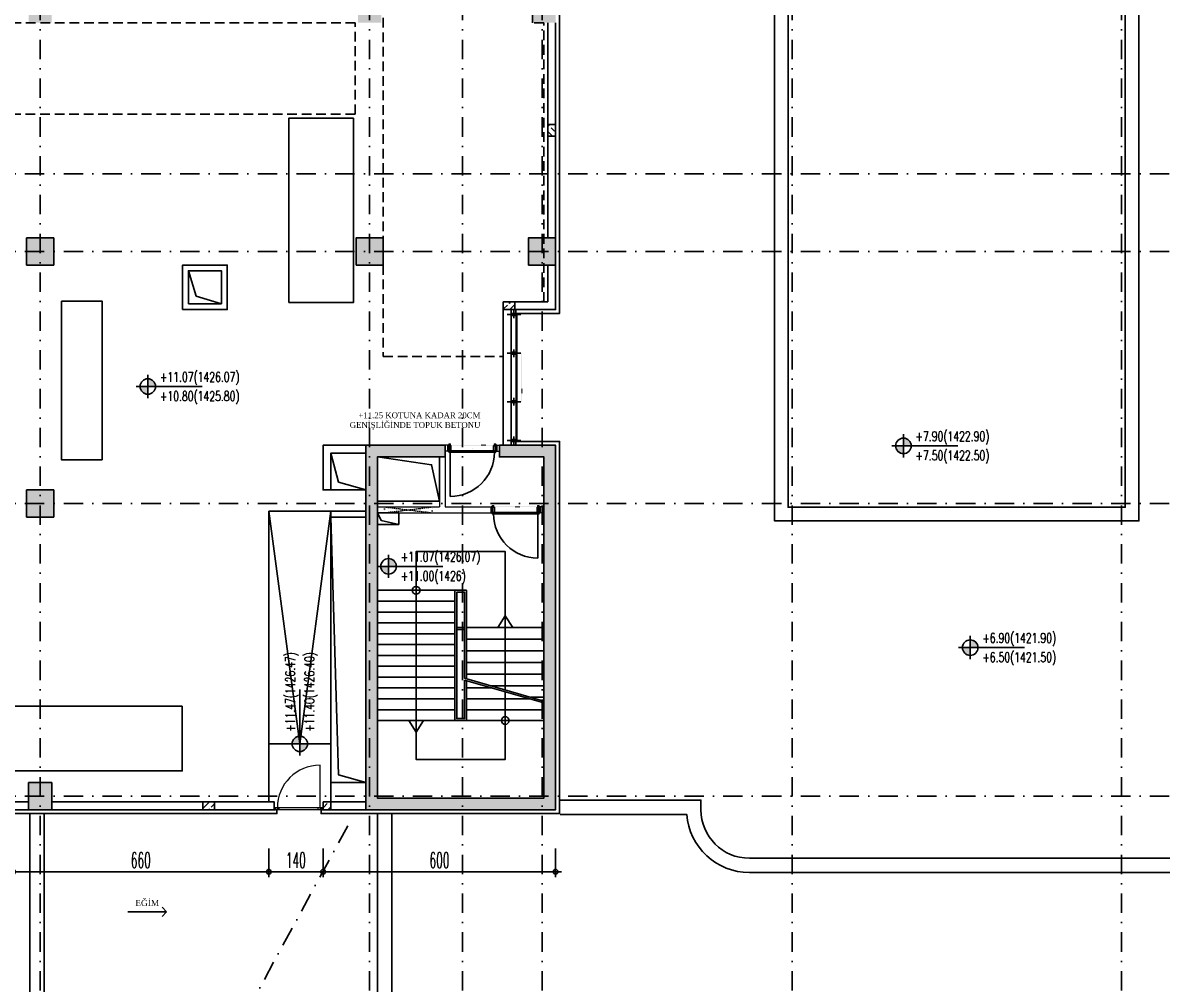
# Model space of a CAD drawing. Header units: millimetres. Extents: x -2755 to 27598, y -1135 to 13405.
# Drawn here: x 12830 to 15770, y 7085 to 9565 of the extents above; entities that cross this region are included whole.
import ezdxf
from ezdxf.enums import TextEntityAlignment as Align

# ---------------------------------------------------------------- set-up
doc = ezdxf.new("R2010")
doc.units = ezdxf.units.MM
doc.header["$LTSCALE"] = 100
for name, pattern in [('DASHDOT', [1, 0.5, -0.25, 0, -0.25]), ('DASHDOT2', [0.5, 0.25, -0.125, 0, -0.125]), ('DOT', [0.25, 0, -0.25]), ('HIDDEN', [0.375, 0.25, -0.125])]:
    doc.linetypes.add(name, pattern=pattern)
doc.layers.add('AKS', color=7, linetype='DASHDOT2', transparency=0.8)
for name, color, linetype in [('DUVAR', 7, 'Continuous'), ('ELEKTRIK', 7, 'Continuous'), ('GIYDIRME', 5, 'Continuous'), ('GOR', 7, 'Continuous'), ('KA-PEN', 5, 'Continuous'), ('KA-PEN-5', 5, 'Continuous'), ('KA-PEN-5 @ 1', 5, 'Continuous'), ('KOLON', 7, 'Continuous'), ('KOR KASA', 1, 'Continuous'), ('KOT', 7, 'Continuous'), ('MEKANIK', 7, 'Continuous'), ('MERD', 7, 'Continuous'), ('OK', 7, 'Continuous'), ('OLCU DIS', 7, 'Continuous'), ('Rec-mantolamakulerengi', 230, 'Continuous'), ('TARAMA', 7, 'Continuous'), ('YAZI-ATT-T', 7, 'Continuous')]:
    doc.layers.add(name, color=color, linetype=linetype)
doc.layers.add('Y-DUVAR BIMS', color=14, linetype='Continuous', lineweight=25)
doc.layers.add('Y-DUVAR GAZBETON', color=161, linetype='Continuous', lineweight=20)
doc.styles.add('OLC-50', font='romans.shx', dxfattribs={"width": 0.5, "height": 0.15})
doc.styles.add('olcu', font='romans.shx', dxfattribs={"width": 0.5})
doc.styles.add('YAZI', font='times.ttf')
doc.dimstyles.new('1-200', dxfattribs={"dimtxt": 40, "dimasz": 2, "dimexe": 0, "dimexo": 0, "dimgap": 10, "dimtad": 1, "dimdec": 4, "dimrnd": 0.1, "dimzin": 9, "dimdsep": 46, "dimtxsty": 'olcu', "dimblk1": 'SOL', "dimblk2": 'SAG', "dimsah": 1, "dimcen": 0, "dimse1": 1, "dimse2": 1, "dimclre": 13, "dimadec": 0, "dimazin": 0, "dimtfac": 1, "dimtdec": 4, "dimtix": 1, "dimtmove": 2, "dimatfit": 2, "dimldrblk": 'SOL', "dimfxl": 0, "dimtolj": 1, "dimarcsym": 0})

# ---------------------------------------------------------------- blocks, each defined once
blk = doc.blocks.new('KOT-PL(TEMIZ&KABA)')
at = {"layer": 'KOT', "linetype": 'Continuous', "lineweight": -3}
h = blk.add_hatch(color=7, dxfattribs=at)
h.paths.add_polyline_path([(0, 0), (0.2, 0, 0.414214), (0, 0.2)])
h.paths.add_polyline_path([(0, 0), (-0.2, 0, 0.414214), (0, -0.2)])
at = {"layer": 'KOT', "color": 7, "lineweight": -3}
for p, q in [((0, -0.3), (0, 0.3)), ((-0.3, 0), (1.4, 0))]:
    blk.add_line(p, q, dxfattribs=at)
at = {"layer": 'KOT', "color": 7, "linetype": 'Continuous', "lineweight": -3}
blk.add_circle((0, 0), 0.2, dxfattribs=at)
at = {"layer": 'KOT', "color": 7, "linetype": 'Continuous', "lineweight": -3, "style": 'olcu', "width": 0.7}
for tag, p in [('KOTTEMIZ', (0.31, 0.122)), ('KOTKABA', (0.31, -0.373))]:
    blk.add_attdef(tag, p, '', height=0.25, dxfattribs=at)
blk = doc.blocks.new('*U2990')
at = {"color": 0, "linetype": 'DOT', "ltscale": 0.1}
blk.add_line((-120, 15), (0, 15), dxfattribs=at)
at = {"color": 0, "lineweight": -2}
for p, q in [((-107, -3), (-107, 1)), ((-60, 7.5), (-60, 7.5)), ((-13.1, -3), (-13.1, 1)), ((-117, -3), (-117, -117))]:
    blk.add_line(p, q, dxfattribs=at)
for points in [[(-120, 0), (-120, -3), (-117, -3), (-117, 1), (-115, 1), (-115, 14), (-117, 14), (-117, 18), (-120, 18), (-120, 15)], [(0, 0), (0, -3), (-3, -3), (-3, 1), (-5, 1), (-5, 14), (-3, 14), (-3, 18), (0, 18), (0, 15)]]:
    blk.add_lwpolyline(points, dxfattribs=at)
blk.add_lwpolyline([(-117, -3), (-117, 1), (-3, 1), (-3, -3)], close=True, dxfattribs=at)
blk.add_arc((-117, -3), 114, 270, 0, dxfattribs=at)
at = {"style": 'OLC-50', "width": 0.5, "flags": 1}
for tag, p in [('K-NO', (-182.8, -83.8)), ('K-KANRENK', (-2.3, -88.8)), ('K-BLOK', (-183.4, -120.6)), ('K-KASRENK', (-1.2, -126.7)), ('K-KAT', (-184.3, -156)), ('K-TAMACILMA', (-2.8, -165.7)), ('K-MAHALKOD', (-183.3, -194)), ('K-FOTOSEL', (-1.8, -201.7)), ('K-MAHALAD', (-184.8, -233)), ('K-HERMETIK', (0.1, -236.3)), ('K-ACILISYON', (-183.8, -268.9)), ('K-HIDROLIK', (-2.2, -270.2)), ('K-YANGIN', (-181.9, -303.5)), ('K-KART', (-0.4, -303.8)), ('K-KANATTIP', (-184.2, -337.4)), ('K-BAND', (-1.8, -345.7)), ('K-KANATMALZ', (-182.4, -371.1)), ('K-MENFEZ', (0.1, -380.3)), ('K-KASAMALZ', (-181.4, -410.1)), ('K-PBAR', (-2.2, -414.1)), ('K-KASATIP', (-182, -446.8)), ('K-ELEKTRIKLI', (-0.4, -447.8)), ('K-DUVAR', (-182, -485.2)), ('K-TIP', (-0.4, -486.4)), ('K-REZ1', (-0.4, -524.3)), ('K-REZ2', (-0.4, -560.8)), ('K-REZ3', (-0.4, -600.7))]:
    blk.add_attdef(tag, p, '', height=30, dxfattribs=at)
blk = doc.blocks.new('*U3000')
at = {"color": 0, "linetype": 'DOT', "ltscale": 0.1}
blk.add_line((-120, 15), (0, 15), dxfattribs=at)
at = {"color": 0, "lineweight": -2}
for p, q in [((-107, -3), (-107, 1)), ((-60, 7.5), (-60, 7.5)), ((-13.1, -3), (-13.1, 1)), ((-3, -3), (-3, -117))]:
    blk.add_line(p, q, dxfattribs=at)
for points in [[(-120, 0), (-120, -3), (-117, -3), (-117, 1), (-115, 1), (-115, 14), (-117, 14), (-117, 18), (-120, 18), (-120, 15)], [(0, 0), (0, -3), (-3, -3), (-3, 1), (-5, 1), (-5, 14), (-3, 14), (-3, 18), (0, 18), (0, 15)]]:
    blk.add_lwpolyline(points, dxfattribs=at)
blk.add_lwpolyline([(-117, -3), (-117, 1), (-3, 1), (-3, -3)], close=True, dxfattribs=at)
blk.add_arc((-3, -3), 114, 180, 270, dxfattribs=at)
at = {"style": 'OLC-50', "width": 0.5, "flags": 1}
for tag, p in [('K-NO', (-182.8, -83.8)), ('K-KANRENK', (-2.3, -88.8)), ('K-BLOK', (-183.4, -120.6)), ('K-KASRENK', (-1.2, -126.7)), ('K-KAT', (-184.3, -156)), ('K-TAMACILMA', (-2.8, -165.7)), ('K-MAHALKOD', (-183.3, -194)), ('K-FOTOSEL', (-1.8, -201.7)), ('K-MAHALAD', (-184.8, -233)), ('K-HERMETIK', (0.1, -236.3)), ('K-ACILISYON', (-183.8, -268.9)), ('K-HIDROLIK', (-2.2, -270.2)), ('K-YANGIN', (-181.9, -303.5)), ('K-KART', (-0.4, -303.8)), ('K-KANATTIP', (-184.2, -337.4)), ('K-BAND', (-1.8, -345.7)), ('K-KANATMALZ', (-182.4, -371.1)), ('K-MENFEZ', (0.1, -380.3)), ('K-KASAMALZ', (-181.4, -410.1)), ('K-PBAR', (-2.2, -414.1)), ('K-KASATIP', (-182, -446.8)), ('K-ELEKTRIKLI', (-0.4, -447.8)), ('K-DUVAR', (-182, -485.2)), ('K-TIP', (-0.4, -486.4)), ('K-REZ1', (-0.4, -524.3)), ('K-REZ2', (-0.4, -560.8)), ('K-REZ3', (-0.4, -600.7))]:
    blk.add_attdef(tag, p, '', height=30, dxfattribs=at)
blk = doc.blocks.new('*U74')
at = {"layer": 'KOR KASA'}
for p, q in [((0, 126), (15, 126)), ((15, 126), (15, 123)), ((0, 3), (0, 0)), ((0, 3), (15, 3)), ((15, 3), (15, 0))]:
    blk.add_line(p, q, dxfattribs=at)
for points in [[(15, 126), (0, 123)], [(0, 126), (15, 123)], [(0, 126), (0, 123)], [(0, 123), (15, 123)], [(15, 3), (0, 0)], [(0, 3), (15, 0)], [(0, 0), (15, 0)]]:
    blk.add_lwpolyline(points, dxfattribs=at)
blk = doc.blocks.new('TASIYICI SISTEM (2.KAT)')
at = {"layer": 'TARAMA'}
h = blk.add_hatch(dxfattribs=at)
h.set_pattern_fill('ANSI33', color=253, scale=100)
h.set_pattern_definition([(45, (83461.35, -12320), (-17.6776695, 17.6776695), []), (45, (83479.027, -12320), (-17.6776695, 17.6776695), [12.5, -6.25])])
h.paths.add_polyline_path([(1535, -4030), (1605, -4030), (1605, -3960), (1535, -3960)])
h.paths.add_polyline_path([(635, -4030), (705, -4030), (705, -3960), (635, -3960)])
h.paths.add_polyline_path([(1585, -6320), (1655, -6320), (1655, -6250), (1585, -6250)])
h.paths.add_polyline_path([(585, -6320), (655, -6320), (655, -6250), (585, -6250)])
h.paths.add_polyline_path([(1505, -4760), (1885, -4760), (1885, -5835), (1555, -5835), (1555, -5865), (1915, -5865), (1915, -4415), (1505, -4415), (1505, -4445), (1885, -4445), (1885, -4730), (1505, -4730)])
h.paths.add_polyline_path([(355, -4725), (785, -4725), (785, -4415), (325, -4415), (325, -4445), (755, -4445), (755, -4695), (325, -4695), (325, -5865), (685, -5865), (685, -5835), (355, -5835)])
h.paths.add_polyline_path([(685, -5065), (655, -5065), (655, -4995), (685, -4995)], flags=17)
h.paths.add_polyline_path([(685, -5345), (655, -5345), (655, -5275), (685, -5275)], flags=17)
h.paths.add_polyline_path([(685, -5612.5), (655, -5612.5), (655, -5542.5), (685, -5542.5)], flags=17)
h.paths.add_polyline_path([(1555, -5065), (1585, -5065), (1585, -4995), (1555, -4995)], flags=17)
h.paths.add_polyline_path([(1555, -5345), (1585, -5345), (1585, -5275), (1555, -5275)], flags=17)
h.paths.add_polyline_path([(1555, -5612.5), (1585, -5612.5), (1585, -5542.5), (1555, -5542.5)], flags=17)
h.paths.add_polyline_path([(8255, -3380), (8325, -3380), (8325, -3310), (8255, -3310)])
h.paths.add_polyline_path([(4090, -4785), (4160, -4785), (4160, -4715), (4090, -4715)])
h.paths.add_polyline_path([(4415, -2755), (4475, -2755), (4475, -2685), (4415, -2685)])
h.paths.add_polyline_path([(3060, -3035), (3130, -3035), (3130, -2965), (3060, -2965)])
h.paths.add_polyline_path([(2670, -3380), (2740, -3380), (2740, -3310), (2670, -3310)])
h.paths.add_polyline_path([(2995, -4715), (3245, -4715), (3245, -4755), (2995, -4755)])
h.paths.add_polyline_path([(4480, -4030), (4480, -3960), (4410, -3960), (4410, -4030)])
h.paths.add_polyline_path([(4430, -4330), (4430, -4785), (4460, -4785), (4460, -4330)])
h.paths.add_polyline_path([(4480, -3310), (4480, -3380), (4410, -3380), (4410, -3310)])
h.paths.add_polyline_path([(8265, -2755), (8325, -2755), (8325, -2685), (8265, -2685)])
h.paths.add_polyline_path([(6965, -4785), (7025, -4785), (7025, -4715), (6965, -4715)])
h.paths.add_polyline_path([(6115, -4785), (6175, -4785), (6175, -4715), (6115, -4715)])
h.paths.add_polyline_path([(5265, -4785), (5325, -4785), (5325, -4715), (5265, -4715)])
h.paths.add_polyline_path([(6960, -4030), (7030, -4030), (7030, -3960), (6960, -3960)])
h.paths.add_polyline_path([(6110, -4030), (6180, -4030), (6180, -3960), (6110, -3960)])
h.paths.add_polyline_path([(5260, -4030), (5330, -4030), (5330, -3960), (5260, -3960)])
h.paths.add_polyline_path([(7810, -3380), (7880, -3380), (7880, -3310), (7810, -3310)])
h.paths.add_polyline_path([(6960, -3380), (7030, -3380), (7030, -3310), (6960, -3310)])
h.paths.add_polyline_path([(6110, -3380), (6180, -3380), (6180, -3310), (6110, -3310)])
h.paths.add_polyline_path([(5260, -3380), (5330, -3380), (5330, -3310), (5260, -3310)])
h.paths.add_polyline_path([(7815, -2755), (7875, -2755), (7875, -2685), (7815, -2685)])
h.paths.add_polyline_path([(6965, -2755), (7025, -2755), (7025, -2685), (6965, -2685)])
h.paths.add_polyline_path([(6115, -2755), (6175, -2755), (6175, -2685), (6115, -2685)])
h.paths.add_polyline_path([(5265, -2755), (5325, -2755), (5325, -2685), (5265, -2685)])
h.paths.add_polyline_path([(3710, -2860), (3750, -2860), (3750, -2685), (3710, -2685)])
h.paths.add_polyline_path([(3060, -3380), (3130, -3380), (3130, -3310), (3060, -3310)])
h.paths.add_polyline_path([(3710, -3380), (3780, -3380), (3780, -3310), (3710, -3310)])
h.paths.add_polyline_path([(2415, -4030), (2485, -4030), (2485, -3960), (2415, -3960)])
h.paths.add_polyline_path([(3060, -4030), (3130, -4030), (3130, -3960), (3060, -3960)])
h.paths.add_polyline_path([(3710, -4030), (3780, -4030), (3780, -3960), (3710, -3960)])
h.paths.add_polyline_path([(3710, -4785), (3780, -4785), (3780, -4715), (3710, -4715)])
h.paths.add_polyline_path([(8040, -3875), (7865, -3875), (7865, -4755), (8295, -4755), (8295, -3875), (8180, -3875), (8180, -3845), (8325, -3845), (8325, -4785), (7835, -4785), (7835, -3845), (8040, -3845)])
at = {"layer": 'AKS', "color": 14, "ltscale": 2}
for p, q in [((6995, 1005), (6995, -13375)), ((7845, 1005), (7845, -13375)), ((8085, 1005), (8085, -13375)), ((8290, 1005), (8290, -13375)), ((8935, 1005), (8935, -13375)), ((9785, 1005), (9785, -13375)), ((16415, -3145), (-7145, -3145)), ((16415, -3345), (-7145, -3345)), ((16415, -3995), (-7145, -3995)), ((16415, -4750), (-7145, -4750))]:
    blk.add_line(p, q, dxfattribs=at)
at = {"layer": 'GOR', "color": 6}
blk.add_line((7835, -4715), (7745, -4715), dxfattribs=at)
for points in [[(7362.5, -3495), (7477.5, -3495), (7477.5, -3380), (7362.5, -3380)], [(7377.5, -3480), (7462.5, -3480), (7462.5, -3395), (7377.5, -3395)], [(7835, -3845), (7725, -3845), (7725, -3960), (7835, -3960)], [(7745, -3960), (7835, -3960), (7835, -3865), (7745, -3865)], [(7865, -3875), (8025, -3875), (8025, -3989), (7865, -3989)], [(7920, -4019), (7865, -4019), (7865, -4049), (7920, -4049)]]:
    blk.add_lwpolyline(points, close=True, dxfattribs=at)
for points in [[(7377.5, -3395), (7397.5, -3460), (7462.5, -3480)], [(7745, -3865), (7765, -3940), (7835, -3960)], [(7865, -3875), (8005, -3895), (8025, -3989)], [(7835, -4015), (7745, -4015), (7745, -4765)], [(7865, -4019), (7875, -4039), (7920, -4049)], [(7835, -4030), (7745, -4030), (7745, -4765)], [(7745, -4030), (7765, -4695), (7835, -4715)]]:
    blk.add_lwpolyline(points, dxfattribs=at)
at = {"layer": 'GOR', "color": 30}
for points in [[(6968, -6278), (6968, -4797)], [(7005, -6278), (7005, -4797)], [(7865, -4797), (7865, -6278)], [(7902, -4797), (7902, -6278)]]:
    blk.add_lwpolyline(points, dxfattribs=at)
at = {"layer": 'KOLON', "color": 4, "ltscale": 5}
for points in [[(6960, -3380), (7030, -3380), (7030, -3310), (6960, -3310)], [(7810, -3380), (7880, -3380), (7880, -3310), (7810, -3310)], [(8255, -3380), (8325, -3380), (8325, -3310), (8255, -3310)], [(6960, -4030), (7030, -4030), (7030, -3960), (6960, -3960)], [(6965, -4785), (7025, -4785), (7025, -4715), (6965, -4715)]]:
    blk.add_lwpolyline(points, close=True, dxfattribs=at)
at = {"layer": 'KOLON', "color": 4}
blk.add_lwpolyline([(8040, -3875), (7865, -3875), (7865, -4755), (8295, -4755), (8295, -3875), (8180, -3875), (8180, -3845), (8325, -3845), (8325, -4785), (7835, -4785), (7835, -3845), (8040, -3845)], close=True, dxfattribs=at)
at = {"layer": 'MERD', "color": 6}
for p, q in [((7865, -4219), (8065, -4219)), ((7865, -4247), (8065, -4247)), ((7865, -4275), (8065, -4275)), ((7865, -4303), (8065, -4303)), ((8070, -4315), (8090, -4315)), ((8070, -4320), (8090, -4320)), ((8295, -4315), (8095, -4315)), ((7865, -4331), (8065, -4331)), ((8295, -4345), (8095, -4345)), ((7865, -4359), (8065, -4359)), ((8295, -4375), (8095, -4375)), ((7865, -4387), (8065, -4387)), ((8295, -4405), (8095, -4405)), ((7865, -4415), (8065, -4415)), ((8295, -4435), (8095, -4435)), ((7865, -4443), (8065, -4443)), ((8295, -4504.6), (8090, -4445.6)), ((8090, -4450.6), (8295, -4509.6)), ((8295, -4465), (8157.3, -4465)), ((7865, -4471), (8065, -4471)), ((8160.8, -4471), (8095, -4471)), ((8295, -4495), (8261.7, -4495)), ((7865, -4499), (8065, -4499)), ((7865, -4527), (8065, -4527)), ((8258.2, -4499), (8095, -4499)), ((8295, -4527), (8095, -4527)), ((7865, -4555), (8065, -4555)), ((8295, -4555), (8095, -4555)), ((7745, -4615), (7585, -4615))]:
    blk.add_line(p, q, dxfattribs=at)
for points in [[(7585, -4765), (7585, -4015), (7745, -4015)], [(7745, -4015), (7665, -4615), (7585, -4015)], [(8195, -4475.8), (8195, -4119), (7965, -4119), (7965, -4655), (8195, -4655), (8195, -4480.8)], [(8095, -4447.1), (8095, -4219), (8065, -4219), (8065, -4555), (8095, -4555), (8095, -4452.1)], [(8090, -4445.6), (8090, -4224), (8070, -4224), (8070, -4550), (8090, -4550), (8090, -4450.6)], [(8175.8, -4315), (8195, -4285), (8214.2, -4315)], [(7984.2, -4555), (7965, -4585), (7945.8, -4555)]]:
    blk.add_lwpolyline(points, dxfattribs=at)
for centre in [(7965, -4219), (8195, -4555)]:
    blk.add_circle(centre, 10, dxfattribs=at)
at = {"layer": 'Y-DUVAR GAZBETON'}
for p, q in [((8047, -3860), (8047, -3845)), ((8173, -3860), (8173, -3845)), ((8025, -3875), (8025, -4004)), ((8040, -3875), (8040, -4004)), ((7865, -4004), (8025, -4004)), ((7865, -4019), (8159, -4019)), ((8040, -4004), (8159, -4004)), ((8159, -4004), (8159, -4019)), ((8295, -4004), (8285, -4004)), ((8285, -4004), (8285, -4019)), ((8295, -4019), (8285, -4019))]:
    blk.add_line(p, q, dxfattribs=at)
at = {"layer": 'Y-DUVAR GAZBETON', "linetype": 'DOT', "ltscale": 0.2}
for p, q in [((7883.7, -4004), (8006.2, -4019)), ((8006.2, -4004), (7883.7, -4019))]:
    blk.add_line(p, q, dxfattribs=at)
at = {"layer": 'Y-DUVAR GAZBETON'}
for points in [[(8047, -3845), (8040, -3845)], [(8173, -3845), (8180, -3845)], [(8047, -3860), (8040, -3860)], [(8173, -3860), (8180, -3860)]]:
    blk.add_lwpolyline(points, dxfattribs=at)
at = {"layer": 'Y-DUVAR GAZBETON', "linetype": 'DOT', "ltscale": 0.2}
blk.add_lwpolyline([(7883.7, -4019), (8006.2, -4019), (8006.2, -4004), (7883.7, -4004)], close=True, dxfattribs=at)
at = {"layer": 'KA-PEN-5 @ 1'}
for name, p in [('*U2990', (8170, -3860)), ('*U3000', (8282, -4019))]:
    blk.add_blockref(name, p, dxfattribs=at)
at = {"layer": 'KOR KASA', "rotation": 270}
for p in [(8047, -3845), (8159, -4004)]:
    blk.add_blockref('*U74', p, dxfattribs=at)
at = {"layer": 'KOT'}
ref = blk.add_blockref('KOT-PL(TEMIZ&KABA)', (7893.9, -4157.2), dxfattribs=dict(at, xscale=100, yscale=100, zscale=100))
ref.add_attrib('KOTTEMIZ', '+11.07(1426.07)', (7925, -4145), dxfattribs={"color": 7, "linetype": 'Continuous', "lineweight": -3, "height": 25, "style": 'olcu', "width": 0.7})
ref.add_attrib('KOTKABA', '+11.00(1426)', (7925, -4194.5), dxfattribs={"color": 7, "linetype": 'Continuous', "lineweight": -3, "height": 25, "style": 'olcu', "width": 0.7})
ref.add_attrib('KOTTEMIZ', '+11.07(1426.07)', (7925, -4145), dxfattribs={"color": 7, "linetype": 'Continuous', "lineweight": -3, "height": 25, "style": 'olcu', "width": 0.7})
ref.add_attrib('KOTKABA', '+11.00(1426)', (7925, -4194.5), dxfattribs={"color": 7, "linetype": 'Continuous', "lineweight": -3, "height": 25, "style": 'olcu', "width": 0.7})
at = {"layer": 'KOT', "xscale": 100, "yscale": 100, "zscale": 100, "rotation": 90}
blk.add_blockref('KOT-PL(TEMIZ&KABA)', (7665, -4615), dxfattribs=at).add_auto_attribs({'KOTTEMIZ': '+11.47(1426.47)', 'KOTKABA': '+11.40(1426.40)'})
at = {"layer": 'YAZI-ATT-T', "color": 9, "insert": (8131, -3760.1), "char_height": 15, "attachment_point": 3, "style": 'YAZI'}
blk.add_mtext_dynamic_manual_height_columns('+11.25 KOTUNA KADAR 20CM GENİŞLİĞİNDE TOPUK BETONU', width=384.368, gutter_width=886.5, heights=[0], dxfattribs=at)
blk = doc.blocks.new('20-30 hatil')
at = {"layer": 'TARAMA'}
h = blk.add_hatch(dxfattribs=at)
h.set_pattern_fill('ANSI33', color=253, scale=100)
h.set_pattern_definition([(45, (-14230.717, 46.517), (-17.67767, 17.67767), []), (45, (-14213.04, 46.517), (-17.67767, 17.67767), [12.5, -6.25])])
h.paths.add_polyline_path([(-15, 20), (-15, 0), (15, 0), (15, 20)])
at = {"color": 0}
blk.add_lwpolyline([(-15, 20), (15, 20), (15, 0), (-15, 0), (-15, 20)], dxfattribs=at)
blk = doc.blocks.new('20-20 hatil')
at = {"layer": 'TARAMA'}
h = blk.add_hatch(dxfattribs=at)
h.set_pattern_fill('ANSI33', color=253, scale=100)
h.set_pattern_definition([(45, (-14235.717, 46.517), (-17.67767, 17.67767), []), (45, (-14218.04, 46.517), (-17.67767, 17.67767), [12.5, -6.25])])
h.paths.add_polyline_path([(-20, 20), (-20, 0), (0, 0), (0, 20)])
at = {"color": 0}
blk.add_lwpolyline([(-20, 20), (0, 20), (0, 0), (-20, 0), (-20, 20)], dxfattribs=at)
blk = doc.blocks.new('KAPAKLI-12')
at = {"layer": 'KA-PEN', "color": 5}
for p, q in [((10061.4, -15668.5), (10061.4, -15633.5)), ((10051.4, -15651.5), (10071.4, -15651.5))]:
    blk.add_line(p, q, dxfattribs=at)
at = {"layer": 'KA-PEN', "color": 5, "elevation": 0}
blk.add_lwpolyline([(10058.9, -15646.5), (10060.9, -15646.5), (10060.9, -15643.4), (10059.6, -15643.4, -0.883862), (10059.6, -15643.4, -0.123768), (10063.1, -15643.4, -0.883862), (10063.1, -15643.4), (10061.8, -15643.4), (10061.8, -15646.5), (10063.9, -15646.5), (10063.9, -15658.5), (10058.9, -15658.5)], format="xyb", close=True, dxfattribs=at)
blk = doc.blocks.new('*U158')
at = {"layer": 'KOR KASA'}
for p, q in [((0, 126), (5, 126)), ((5, 126), (5, 123)), ((0, 3), (0, 0)), ((0, 3), (5, 3)), ((5, 3), (5, 0))]:
    blk.add_line(p, q, dxfattribs=at)
for points in [[(5, 126), (0, 123)], [(0, 126), (5, 123)], [(0, 126), (0, 123)], [(0, 123), (5, 123)], [(5, 3), (0, 0)], [(0, 3), (5, 0)], [(0, 0), (5, 0)]]:
    blk.add_lwpolyline(points, dxfattribs=at)
blk = doc.blocks.new('SK-120')
at = {"color": 0, "linetype": 'Continuous', "lineweight": 9, "ltscale": 200}
for p, q in [((0, 5), (-120, 5)), ((-120, 5), (-120, 0)), ((0, 0), (-120, 0)), ((-115, 5), (-115, 0)), ((-110, 0), (-110, 5)), ((-10, 0), (-10, 5)), ((-5, 5), (-5, 0)), ((0, 5), (0, 0))]:
    blk.add_line(p, q, dxfattribs=at)
blk.add_lwpolyline([(-5, 5), (-5, 115)], dxfattribs=at)
blk.add_arc((-5, 5), 110, 90, 180, dxfattribs=at)
at = {"style": 'OLC-50', "width": 0.5, "flags": 1}
for tag, p in [('K-KAT', (-91.1, -114.6)), ('K-BLOK', (-90.9, -105.8)), ('K-MAHALKOD', (-90.8, -124.1)), ('K-NO', (-90.7, -96.6)), ('K-TAMACILMA', (-45.7, -117.1)), ('K-KANRENK', (-45.6, -97.8)), ('K-KASRENK', (-45.3, -107.3)), ('K-MAHALAD', (-91.2, -133.9)), ('K-ACILISYON', (-91, -142.9)), ('K-YANGIN', (-90.5, -151.5)), ('K-HIDROLIK', (-45.6, -143.2)), ('K-FOTOSEL', (-45.5, -126.1)), ('K-KART', (-45.1, -151.6)), ('K-HERMETIK', (-45, -134.7)), ('K-KANATTIP', (-91.1, -160)), ('K-KANATMALZ', (-90.6, -168.4)), ('K-KASAMALZ', (-90.3, -178.1)), ('K-PBAR', (-45.6, -179.2)), ('K-BAND', (-45.5, -162)), ('K-MENFEZ', (-45, -170.7)), ('K-KASATIP', (-90.5, -187.3)), ('K-DUVAR', (-90.5, -196.9)), ('K-ELEKTRIKLI', (-45.1, -187.6)), ('K-TIP', (-45.1, -197.2)), ('K-REZ1', (-45.1, -206.7)), ('K-REZ2', (-45.1, -215.8)), ('K-REZ3', (-45.1, -225.8))]:
    blk.add_attdef(tag, p, '', height=7.5, dxfattribs=at)
blk = doc.blocks.new('DIS CEPHE_KAT2')
at = {"layer": 'GIYDIRME', "color": 5}
for p, q in [((14102, 8815), (14102, 8825)), ((14102, 8485), (14102, 8475))]:
    blk.add_line(p, q, dxfattribs=at)
for points in [[(14102.8, 8713.7), (14102.8, 8811.3), (14103.2, 8811.3), (14103.2, 8713.7)], [(14105, 8713.7), (14105, 8811.3), (14104.4, 8811.3), (14104.4, 8713.7)], [(14102.8, 8711.3), (14102.8, 8588.7), (14103.2, 8588.7), (14103.2, 8711.3)], [(14105, 8711.3), (14105, 8588.7), (14104.4, 8588.7), (14104.4, 8711.3)], [(14102.8, 8488.7), (14102.8, 8586.3), (14103.2, 8586.3), (14103.2, 8488.7)], [(14105, 8488.7), (14105, 8586.3), (14104.4, 8586.3), (14104.4, 8488.7)]]:
    blk.add_lwpolyline(points, close=True, dxfattribs=at)
at = {"layer": 'GIYDIRME', "color": 5, "linetype": 'DOT', "ltscale": 0.1}
blk.add_lwpolyline([(14105, 8711.3), (14118, 8711.3), (14118, 8588.7), (14105, 8588.7)], dxfattribs=at)
at = {"layer": 'GOR', "color": 30}
for points in [[(14070, 8475), (14070, 8825)], [(14090, 8475), (14090, 8825)]]:
    blk.add_lwpolyline(points, dxfattribs=at)
at = {"layer": 'Rec-mantolamakulerengi'}
for points in [[(13595, 9635), (13595, 9645), (14215, 9645), (14215, 8815), (14102, 8815)], [(14102, 8485), (14215, 8485), (14215, 7525), (13600, 7525), (13600, 7535)], [(13486, 7535), (13486, 7525), (12805, 7525), (12805, 7535)]]:
    blk.add_lwpolyline(points, dxfattribs=at)
at = {"layer": 'Y-DUVAR BIMS'}
for p, q in [((14185, 9302.5), (14185, 9565)), ((14205, 9302.5), (14205, 9565)), ((14185, 9010), (14185, 9272.5)), ((14205, 9010), (14205, 9272.5)), ((14185, 8845), (14185, 8940)), ((14100, 8845), (14185, 8845))]:
    blk.add_line(p, q, dxfattribs=at)
for points in [[(14100, 8825), (14205, 8825), (14205, 8940)], [(12845, 7535), (12805, 7535), (12805, 7555), (12845, 7555)], [(12905, 7555), (13295, 7555)], [(13295, 7535), (12905, 7535)], [(13325, 7555), (13479, 7555), (13479, 7535), (13325, 7535)], [(13715, 7555), (13625, 7555), (13625, 7535), (13715, 7535)]]:
    blk.add_lwpolyline(points, dxfattribs=at)
at = {"layer": 'GIYDIRME', "color": 5, "rotation": 270}
for p in [(29748.5, 18873.9), (29748.5, 18773.9), (29748.5, 18648.9), (29748.5, 18548.9)]:
    blk.add_blockref('KAPAKLI-12', p, dxfattribs=at)
at = {"layer": 'KA-PEN-5'}
blk.add_blockref('SK-120', (13602, 7535), dxfattribs=at)
at = {"layer": 'KOLON', "color": 4}
for p, rotation in [((14185, 9287.5), 270), ((14085, 8845), 179.9999999999999), ((13310, 7555), 179.9999999999999)]:
    blk.add_blockref('20-30 hatil', p, dxfattribs=dict(at, rotation=rotation))
blk.add_blockref('20-20 hatil', (13625, 7535), dxfattribs=at)
at = {"layer": 'KOR KASA', "rotation": 90}
blk.add_blockref('*U158', (13605, 7535), dxfattribs=at)
blk = doc.blocks.new('SOL')
at = {"color": 0}
for p, q in [((0, 30), (0, -7)), ((7.6, 0), (-7, 0))]:
    blk.add_line(p, q, dxfattribs=at)
blk.add_circle((0, 0), 3, dxfattribs=at)
blk = doc.blocks.new('SAG')
at = {"color": 0}
for p, q in [((7.6, 0), (-7, 0)), ((0, -30), (0, 7))]:
    blk.add_line(p, q, dxfattribs=at)
blk.add_circle((0, 0), 3, dxfattribs=at)
blk = doc.blocks.new('*D180')
at = {"layer": 'OLCU DIS', "color": 0, "lineweight": -2, "transparency": 16777216}
blk.add_line((-328, 13135), (19098, 13135), dxfattribs=at)
at = {"layer": 'OLCU DIS', "color": 0, "lineweight": -2, "transparency": 16777216, "xscale": 2, "yscale": 2, "zscale": 2, "rotation": 180}
blk.add_blockref('SOL', (-330, 13135), dxfattribs=at)
at = {"layer": 'OLCU DIS', "color": 0, "lineweight": -2, "transparency": 16777216, "xscale": 2, "yscale": 2, "zscale": 2}
blk.add_blockref('SAG', (19100, 13135), dxfattribs=at)
at = {"layer": 'OLCU DIS', "color": 0, "transparency": 16777216, "insert": (9385, 13165), "char_height": 40, "attachment_point": 5, "style": 'olcu'}
blk.add_mtext('\\A1;19430', dxfattribs=at)
blk = doc.blocks.new('_Open30')
at = {"color": 0, "linetype": 'ByBlock', "lineweight": -2}
for p, q in [((-1, 0.3), (0, 0)), ((0, 0), (-1, -0.3)), ((0, 0), (-1, 0))]:
    blk.add_line(p, q, dxfattribs=at)
blk = doc.blocks.new('*D222')
at = {"layer": 'OLCU DIS', "color": 0, "lineweight": -2, "transparency": 16777216}
blk.add_line((14207, 12895), (19098, 12895), dxfattribs=at)
at = {"layer": 'OLCU DIS', "color": 0, "lineweight": -2, "transparency": 16777216, "xscale": 2, "yscale": 2, "zscale": 2, "rotation": 180}
blk.add_blockref('SOL', (14205, 12895), dxfattribs=at)
at = {"layer": 'OLCU DIS', "color": 0, "lineweight": -2, "transparency": 16777216, "xscale": 2, "yscale": 2, "zscale": 2}
blk.add_blockref('SAG', (19100, 12895), dxfattribs=at)
at = {"layer": 'OLCU DIS', "color": 0, "transparency": 16777216, "insert": (16652.5, 12925), "char_height": 40, "attachment_point": 5, "style": 'olcu'}
blk.add_mtext('\\A1;4895', dxfattribs=at)
blk = doc.blocks.new('*D235')
at = {"layer": 'OLCU DIS', "color": 0, "lineweight": -2, "transparency": 16777216}
blk.add_line((14207, 12775), (19098, 12775), dxfattribs=at)
at = {"layer": 'OLCU DIS', "color": 0, "lineweight": -2, "transparency": 16777216, "xscale": 2, "yscale": 2, "zscale": 2, "rotation": 180}
blk.add_blockref('SOL', (14205, 12775), dxfattribs=at)
at = {"layer": 'OLCU DIS', "color": 0, "lineweight": -2, "transparency": 16777216, "xscale": 2, "yscale": 2, "zscale": 2}
blk.add_blockref('SAG', (19100, 12775), dxfattribs=at)
at = {"layer": 'OLCU DIS', "color": 0, "transparency": 16777216, "insert": (16652.5, 12805), "char_height": 40, "attachment_point": 5, "style": 'olcu'}
blk.add_mtext('\\A1;4895', dxfattribs=at)
blk = doc.blocks.new('*D236')
at = {"layer": 'OLCU DIS', "color": 0, "lineweight": -2, "transparency": 16777216}
blk.add_line((-1200, 1712), (-1200, 12198), dxfattribs=at)
at = {"layer": 'OLCU DIS', "color": 0, "lineweight": -2, "transparency": 16777216, "xscale": 2, "yscale": 2, "zscale": 2}
for name, p, rotation in [('SAG', (-1200, 12200), 90), ('SOL', (-1200, 1710), 270)]:
    blk.add_blockref(name, p, dxfattribs=dict(at, rotation=rotation))
at = {"layer": 'OLCU DIS', "color": 0, "transparency": 16777216, "insert": (-1230, 6955), "char_height": 40, "attachment_point": 5, "rotation": 90, "style": 'olcu'}
blk.add_mtext('\\A1;10490', dxfattribs=at)
blk = doc.blocks.new('*D358')
at = {"layer": 'OLCU DIS', "color": 0, "lineweight": -2, "transparency": 16777216}
blk.add_line((22230, 12198), (22230, 1712), dxfattribs=at)
at = {"layer": 'OLCU DIS', "color": 0, "lineweight": -2, "transparency": 16777216, "xscale": 2, "yscale": 2, "zscale": 2}
for name, p, rotation in [('SOL', (22230, 12200), 90), ('SAG', (22230, 1710), 270)]:
    blk.add_blockref(name, p, dxfattribs=dict(at, rotation=rotation))
at = {"layer": 'OLCU DIS', "color": 0, "transparency": 16777216, "insert": (22200, 6955), "char_height": 40, "attachment_point": 5, "rotation": 90, "style": 'olcu'}
blk.add_mtext('\\A1;10490', dxfattribs=at)
blk = doc.blocks.new('*D380')
at = {"layer": 'OLCU DIS', "color": 0, "lineweight": -2, "transparency": 16777216}
blk.add_line((21990, 9633), (21990, 7537), dxfattribs=at)
at = {"layer": 'OLCU DIS', "color": 0, "lineweight": -2, "transparency": 16777216, "xscale": 2, "yscale": 2, "zscale": 2}
for name, p, rotation in [('SOL', (21990, 9635), 90), ('SAG', (21990, 7535), 270)]:
    blk.add_blockref(name, p, dxfattribs=dict(at, rotation=rotation))
at = {"layer": 'OLCU DIS', "color": 0, "transparency": 16777216, "insert": (21960, 8585), "char_height": 40, "attachment_point": 5, "rotation": 90, "style": 'olcu'}
blk.add_mtext('\\A1;2100', dxfattribs=at)
blk = doc.blocks.new('*D381')
at = {"layer": 'OLCU DIS', "color": 0, "lineweight": -2, "transparency": 16777216}
blk.add_line((21990, 7533), (21990, 6032), dxfattribs=at)
at = {"layer": 'OLCU DIS', "color": 0, "lineweight": -2, "transparency": 16777216, "xscale": 2, "yscale": 2, "zscale": 2}
for name, p, rotation in [('SOL', (21990, 7535), 90), ('SAG', (21990, 6030), 270)]:
    blk.add_blockref(name, p, dxfattribs=dict(at, rotation=rotation))
at = {"layer": 'OLCU DIS', "color": 0, "transparency": 16777216, "insert": (21960, 6782.5), "char_height": 40, "attachment_point": 5, "rotation": 90, "style": 'olcu'}
blk.add_mtext('\\A1;1505', dxfattribs=at)
blk = doc.blocks.new('*D388')
at = {"layer": 'OLCU DIS', "color": 0, "lineweight": -2, "transparency": 16777216}
blk.add_line((21870, 9633), (21870, 8827), dxfattribs=at)
at = {"layer": 'OLCU DIS', "color": 0, "lineweight": -2, "transparency": 16777216, "xscale": 2, "yscale": 2, "zscale": 2}
for name, p, rotation in [('SOL', (21870, 9635), 90), ('SAG', (21870, 8825), 270)]:
    blk.add_blockref(name, p, dxfattribs=dict(at, rotation=rotation))
at = {"layer": 'OLCU DIS', "color": 0, "transparency": 16777216, "insert": (21840, 9230), "char_height": 40, "attachment_point": 5, "rotation": 90, "style": 'olcu'}
blk.add_mtext('\\A1;810', dxfattribs=at)
blk = doc.blocks.new('*D389')
at = {"layer": 'OLCU DIS', "color": 0, "lineweight": -2, "transparency": 16777216}
blk.add_line((21870, 8823), (21870, 8477), dxfattribs=at)
at = {"layer": 'OLCU DIS', "color": 0, "lineweight": -2, "transparency": 16777216, "xscale": 2, "yscale": 2, "zscale": 2}
for name, p, rotation in [('SOL', (21870, 8825), 90), ('SAG', (21870, 8475), 270)]:
    blk.add_blockref(name, p, dxfattribs=dict(at, rotation=rotation))
at = {"layer": 'OLCU DIS', "color": 0, "transparency": 16777216, "insert": (21840, 8650), "char_height": 40, "attachment_point": 5, "rotation": 90, "style": 'olcu'}
blk.add_mtext('\\A1;350', dxfattribs=at)
blk = doc.blocks.new('*D390')
at = {"layer": 'OLCU DIS', "color": 0, "lineweight": -2, "transparency": 16777216}
blk.add_line((21870, 8473), (21870, 7537), dxfattribs=at)
at = {"layer": 'OLCU DIS', "color": 0, "lineweight": -2, "transparency": 16777216, "xscale": 2, "yscale": 2, "zscale": 2}
for name, p, rotation in [('SOL', (21870, 8475), 90), ('SAG', (21870, 7535), 270)]:
    blk.add_blockref(name, p, dxfattribs=dict(at, rotation=rotation))
at = {"layer": 'OLCU DIS', "color": 0, "transparency": 16777216, "insert": (21840, 8005), "char_height": 40, "attachment_point": 5, "rotation": 90, "style": 'olcu'}
blk.add_mtext('\\A1;940', dxfattribs=at)
blk = doc.blocks.new('*D391')
at = {"layer": 'OLCU DIS', "color": 0, "lineweight": -2, "transparency": 16777216}
blk.add_line((21870, 7533), (21870, 7367), dxfattribs=at)
at = {"layer": 'OLCU DIS', "color": 0, "lineweight": -2, "transparency": 16777216, "xscale": 2, "yscale": 2, "zscale": 2}
for name, p, rotation in [('SOL', (21870, 7535), 90), ('SAG', (21870, 7365), 270)]:
    blk.add_blockref(name, p, dxfattribs=dict(at, rotation=rotation))
at = {"layer": 'OLCU DIS', "color": 0, "transparency": 16777216, "insert": (21840, 7450), "char_height": 40, "attachment_point": 5, "rotation": 90, "style": 'olcu'}
blk.add_mtext('\\A1;170', dxfattribs=at)
blk = doc.blocks.new('*D392')
at = {"layer": 'OLCU DIS', "color": 0, "lineweight": -2, "transparency": 16777216}
blk.add_line((21870, 7363), (21870, 7247), dxfattribs=at)
at = {"layer": 'OLCU DIS', "color": 0, "lineweight": -2, "transparency": 16777216, "xscale": 2, "yscale": 2, "zscale": 2}
for name, p, rotation in [('SOL', (21870, 7365), 90), ('SAG', (21870, 7245), 270)]:
    blk.add_blockref(name, p, dxfattribs=dict(at, rotation=rotation))
at = {"layer": 'OLCU DIS', "color": 0, "transparency": 16777216, "insert": (21840, 7305), "char_height": 40, "attachment_point": 5, "rotation": 90, "style": 'olcu'}
blk.add_mtext('\\A1;120', dxfattribs=at)
blk = doc.blocks.new('*D393')
at = {"layer": 'OLCU DIS', "color": 0, "lineweight": -2, "transparency": 16777216}
blk.add_line((21870, 7243), (21870, 7147), dxfattribs=at)
at = {"layer": 'OLCU DIS', "color": 0, "lineweight": -2, "transparency": 16777216, "xscale": 2, "yscale": 2, "zscale": 2}
for name, p, rotation in [('SOL', (21870, 7245), 90), ('SAG', (21870, 7145), 270)]:
    blk.add_blockref(name, p, dxfattribs=dict(at, rotation=rotation))
at = {"layer": 'OLCU DIS', "color": 0, "transparency": 16777216, "insert": (21840, 7195), "char_height": 40, "attachment_point": 5, "rotation": 90, "style": 'olcu'}
blk.add_mtext('\\A1;100', dxfattribs=at)
blk = doc.blocks.new('*D394')
at = {"layer": 'OLCU DIS', "color": 0, "lineweight": -2, "transparency": 16777216}
blk.add_line((21870, 7143), (21870, 7027), dxfattribs=at)
at = {"layer": 'OLCU DIS', "color": 0, "lineweight": -2, "transparency": 16777216, "xscale": 2, "yscale": 2, "zscale": 2}
for name, p, rotation in [('SOL', (21870, 7145), 90), ('SAG', (21870, 7025), 270)]:
    blk.add_blockref(name, p, dxfattribs=dict(at, rotation=rotation))
at = {"layer": 'OLCU DIS', "color": 0, "transparency": 16777216, "insert": (21840, 7085), "char_height": 40, "attachment_point": 5, "rotation": 90, "style": 'olcu'}
blk.add_mtext('\\A1;120', dxfattribs=at)
blk = doc.blocks.new('*D446')
at = {"layer": 'OLCU DIS', "color": 0, "lineweight": -2, "transparency": 16777216}
blk.add_line((14203, 7375), (13607, 7375), dxfattribs=at)
at = {"layer": 'OLCU DIS', "color": 0, "lineweight": -2, "transparency": 16777216, "xscale": 2, "yscale": 2, "zscale": 2, "rotation": 180}
blk.add_blockref('SAG', (13605, 7375), dxfattribs=at)
at = {"layer": 'OLCU DIS', "color": 0, "lineweight": -2, "transparency": 16777216, "xscale": 2, "yscale": 2, "zscale": 2}
blk.add_blockref('SOL', (14205, 7375), dxfattribs=at)
at = {"layer": 'OLCU DIS', "color": 0, "transparency": 16777216, "insert": (13905, 7405), "char_height": 40, "attachment_point": 5, "style": 'olcu'}
blk.add_mtext('\\A1;600', dxfattribs=at)
blk = doc.blocks.new('*D447')
at = {"layer": 'OLCU DIS', "color": 0, "lineweight": -2, "transparency": 16777216}
blk.add_line((13603, 7375), (13467, 7375), dxfattribs=at)
at = {"layer": 'OLCU DIS', "color": 0, "lineweight": -2, "transparency": 16777216, "xscale": 2, "yscale": 2, "zscale": 2, "rotation": 180}
blk.add_blockref('SAG', (13465, 7375), dxfattribs=at)
at = {"layer": 'OLCU DIS', "color": 0, "lineweight": -2, "transparency": 16777216, "xscale": 2, "yscale": 2, "zscale": 2}
blk.add_blockref('SOL', (13605, 7375), dxfattribs=at)
at = {"layer": 'OLCU DIS', "color": 0, "transparency": 16777216, "insert": (13535, 7405), "char_height": 40, "attachment_point": 5, "style": 'olcu'}
blk.add_mtext('\\A1;140', dxfattribs=at)
blk = doc.blocks.new('*D448')
at = {"layer": 'OLCU DIS', "color": 0, "lineweight": -2, "transparency": 16777216}
blk.add_line((13463, 7375), (12807, 7375), dxfattribs=at)
at = {"layer": 'OLCU DIS', "color": 0, "lineweight": -2, "transparency": 16777216, "xscale": 2, "yscale": 2, "zscale": 2, "rotation": 180}
blk.add_blockref('SAG', (12805, 7375), dxfattribs=at)
at = {"layer": 'OLCU DIS', "color": 0, "lineweight": -2, "transparency": 16777216, "xscale": 2, "yscale": 2, "zscale": 2}
blk.add_blockref('SOL', (13465, 7375), dxfattribs=at)
at = {"layer": 'OLCU DIS', "color": 0, "transparency": 16777216, "insert": (13135, 7405), "char_height": 40, "attachment_point": 5, "style": 'olcu'}
blk.add_mtext('\\A1;660', dxfattribs=at)
blk = doc.blocks.new('*U162')
at = {"color": 0, "ltscale": 200}
for points in [[(-50, 0), (-38.5, 11.8)], [(50, 0), (-50, 0)], [(-50, 0), (-38.5, -11.8)]]:
    blk.add_lwpolyline(points, dxfattribs=at)
at = {"color": 0, "linetype": 'ByBlock', "style": 'YAZI'}
blk.add_attdef('EGIM', text='', height=16, rotation=180, dxfattribs=at).set_placement((0, -15), align=Align.CENTER)

msp = doc.modelspace()

# ---------------------------------------------------------------- linework, layer by layer
at = {"layer": 'ELEKTRIK', "color": 37, "linetype": 'HIDDEN'}
msp.add_lwpolyline([(13760, 9615.00009), (13760, 8703.70492), (14070, 8703.70492), (14070.00004, 8845.00031), (14175, 8845.00031), (14175, 9565.00009), (14145, 9565.00009), (14145, 9615.00009)], close=True, dxfattribs=at)
at = {"layer": 'GOR', "color": 30}
for points in [[(14123, 9646.99999), (14123, 10910, -0.414213553), (14285, 11072), (16385, 11071.99993, -0.4142136219), (16547, 10909.99989), (16547, 7534.99989, -0.4142135001), (16385, 7372.99993), (14704.99836, 7373, -0.392657647), (14543.44506, 7522.99995), (14217, 7522.99996)], [(14160, 9646.99999), (14160, 10910.00004, -0.414213553), (14285, 11035.00004), (16385, 11034.99997, -0.4142136219), (16510, 10909.99994), (16510, 7534.99993, -0.4142135001), (16385, 7409.99997), (14704.99836, 7410.00004, -0.4142103522), (14580, 7535.00007), (14580, 7559.99995), (14217, 7559.99995)]]:
    msp.add_lwpolyline(points, format="xyb", dxfattribs=at)
for points in [[(14770, 10070), (15710, 10070), (15710, 8280), (14770, 8280)], [(14805, 10035), (15675, 10035), (15675, 8315), (14805, 8315)]]:
    msp.add_lwpolyline(points, close=True, dxfattribs=at)
at = {"layer": 'MEKANIK', "color": 60, "linetype": 'HIDDEN'}
msp.add_lwpolyline([(10362.44834, 9329.06354), (13688.06115, 9329.06354), (13688.06115, 9564.48849), (10362.44834, 9564.48849)], close=True, dxfattribs=at)
at = {"layer": 'MEKANIK', "color": 60}
for points in [[(13516.39741, 8843.24817), (13516.39741, 9318.74817), (13683.39741, 9318.74817), (13683.39741, 8843.24817)], [(13035, 8437.11964), (12930, 8437.11964), (12930, 8846.61964), (13035, 8846.61964)], [(13241.34472, 7802.00009), (13241.34472, 7635.00009), (12779.84472, 7635.00009), (12779.84472, 7802.00009)]]:
    msp.add_lwpolyline(points, close=True, dxfattribs=at)
at = {"layer": 'OK', "color": 252, "linetype": 'DASHDOT'}
msp.add_lwpolyline([(12880.00005, 6041.99996), (13676.49998, 7508.00002)], dxfattribs=at)
at = {"layer": 'Y-DUVAR GAZBETON'}
for points in [[(13242.5, 8940.00016), (13357.49976, 8940.00016), (13357.49976, 8825.00016), (13242.5, 8825.00016)], [(13257.5, 8925.00016), (13342.49976, 8925.00016), (13342.49976, 8840.00016), (13257.5, 8840.00016)]]:
    msp.add_lwpolyline(points, close=True, dxfattribs=at)

# ---------------------------------------------------------------- block references
at = {"layer": 'DUVAR'}
msp.add_blockref('DIS CEPHE_KAT2', (0, 0), dxfattribs=at)
at = {"layer": 'KOLON', "color": 4}
msp.add_blockref('TASIYICI SISTEM (2.KAT)', (5880, 12320.00009), dxfattribs=at)
at = {"layer": 'KOT', "xscale": 100, "yscale": 100, "zscale": 100}
for p, values in [((13152.73948, 8626.66551), {'KOTTEMIZ': '+11.07(1426.07)', 'KOTKABA': '+10.80(1425.80)'}), ((15102.52164, 8473.54455), {'KOTTEMIZ': '+7.90(1422.90)', 'KOTKABA': '+7.50(1422.50)'}), ((15274.85338, 7953.19902), {'KOTTEMIZ': '+6.90(1421.90)', 'KOTKABA': '+6.50(1421.50)'})]:
    msp.add_blockref('KOT-PL(TEMIZ&KABA)', p, dxfattribs=at).add_auto_attribs(values)
at = {"layer": 'OK', "color": 252, "rotation": 179.9999999999999}
msp.add_blockref('*U162', (13151.20834, 7271.58673), dxfattribs=at).add_auto_attribs({'EGIM': 'EĞİM'})

# ---------------------------------------------------------------- dimensions: what is measured, and where the dimension line sits
at = {"layer": 'OLCU DIS'}
for base, p1, p2, picture, middle in [((19100, 13135.00004), (-330, 6825.00004), (19100, 6030.00009), '*D180', (9385, 13165.00004)), ((19100, 12895.00004), (14205, 9635), (19100, 6030.00009), '*D222', (16652.5, 12925.00004)), ((19100, 12775.00004), (14205, 9635.00009), (19100, 6030.00009), '*D235', (16652.5, 12805.00004)), ((12805, 7375.00008), (13465.00001, 7535.00009), (12805, 7525.00007), '*D448', (13135, 7405.00008)), ((13465.00001, 7375.00008), (13605.00001, 7535.00003), (13465.00001, 7535.00009), '*D447', (13535.00001, 7405.00008)), ((13605.00001, 7375.00008), (14205, 7535.00006), (13605.00001, 7535.00003), '*D446', (13905, 7405.00008))]:
    dim = msp.add_linear_dim(base=base, p1=p1, p2=p2, dimstyle='1-200', override={"dimldrblk": 'Open30'}, dxfattribs=at)
    dim.commit()
    dim.dimension.update_dxf_attribs({"geometry": picture, "text_midpoint": middle})
for base, p1, p2, picture, middle in [((-1200.0001581156, 12200.0000385072), (13930.000001362, 1710.0000867028), (3715.000001362, 12200.0000385072), '*D236', (-1230.0001581156, 6955.000062605)), ((22230.0001604373, 1710.0000867028), (5815.000001362, 12200.0000385072), (15700.000001362, 1710.0000867028), '*D358', (22200.0001604373, 6955.000062605)), ((21990.00016, 7535), (14205, 9635.00009), (10040, 7535), '*D380', (21960.00016, 8585.00004)), ((21870.00016, 8825.00007), (14205, 9635.00009), (14100.00003, 8825.00007), '*D388', (21840.00016, 9230.00008)), ((21870.00016, 8474.99998), (14100.00003, 8825.00007), (14102, 8474.99998), '*D389', (21840.00016, 8650.00002)), ((21870.00016, 7535.00006), (14102, 8474.99998), (14205, 7535.00006), '*D390', (21840.00016, 8005.00002)), ((21990.00016, 6030.00004), (10040, 7535), (10360, 6030.00004), '*D381', (21960.00016, 6782.50002)), ((21870.00016, 7365.00006), (14205, 7535.00006), (10040.00001, 7365.00006), '*D391', (21840.00016, 7450.00006)), ((21870.00016, 7245.00005), (10040.00001, 7365.00006), (10039.99993, 7245.00005), '*D392', (21840.00016, 7305.00006)), ((21870.00016, 7145.00003), (10039.99993, 7245.00005), (10040.00302, 7145.00003), '*D393', (21840.00016, 7195.00004)), ((21870.00016, 7025.00003), (10040.00302, 7145.00003), (10040, 7025.00003), '*D394', (21840.00016, 7085.00003))]:
    dim = msp.add_linear_dim(base=base, p1=p1, p2=p2, angle=90, dimstyle='1-200', override={"dimldrblk": 'Open30'}, dxfattribs=at)
    dim.commit()
    dim.dimension.update_dxf_attribs({"geometry": picture, "text_midpoint": middle})

doc.saveas('drawing.dxf')
